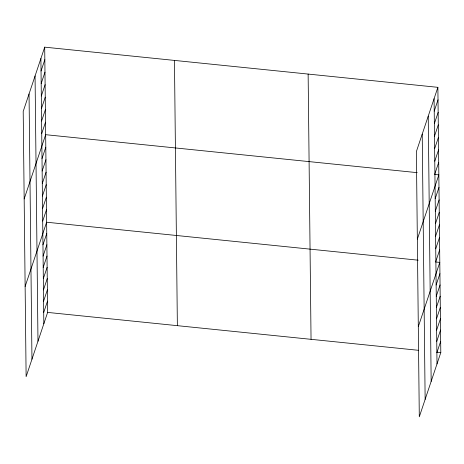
<?xml version="1.0" encoding="UTF-8"?>
<svg xmlns="http://www.w3.org/2000/svg" width="464" height="464" viewBox="0 0 464 464"><rect width="100%" height="100%" fill="white"/><g stroke="black" fill="none" stroke-linecap="round" stroke-linejoin="round"><path stroke-width="0.7" d="M44.701 47.154L23.2 111.418L26.123 376.669L47.624 312.411L44.701 47.154L437.877 87.331L440.8 352.582L419.299 416.846L416.376 151.589L437.877 87.331M41.041 71.015L44.84 59.659M41.18 83.52L44.979 72.164M41.313 96.025L45.112 84.668M41.453 108.53L45.252 97.173M41.592 121.034L45.391 109.678M41.731 133.539L45.524 122.183M24.163 198.952L45.663 134.688L417.217 172.654M42.004 158.549L45.803 147.192M42.143 171.054L45.942 159.697M42.282 183.558L46.075 172.202M42.415 196.057L46.214 184.707M42.555 208.562L46.354 197.212M42.694 221.067L46.493 209.716M25.126 286.479L46.626 222.221L418.18 260.188M42.955 244.847L46.754 233.496M43.077 256.122L46.876 244.772M43.204 267.392L47.003 256.041M43.326 278.667L47.125 267.316M43.454 289.942L47.247 278.591M43.575 301.211L47.374 289.861M43.697 312.487L47.496 301.136M434.217 111.186L438.016 99.835M434.356 123.691L438.155 112.34M434.495 136.196L438.294 124.845M434.635 148.7L438.428 137.35M434.768 161.205L438.567 149.855M434.907 173.71L438.706 162.359M417.345 239.122L438.845 174.864L434.519 174.423M435.18 198.72L438.979 187.369M435.319 211.224L439.118 199.874M435.458 223.729L439.257 212.379M435.597 236.234L439.396 224.883M435.731 248.739L439.53 237.388M435.87 261.244L439.669 249.893M418.308 326.656L439.808 262.398L435.481 261.957M436.131 285.024L439.93 273.673M436.259 296.299L440.058 284.942M436.38 307.568L440.179 296.218M436.508 318.843L440.301 307.493M436.63 330.119L440.429 318.762M436.752 341.388L440.551 330.037M436.879 352.663L440.678 341.313M47.624 312.411L418.453 350.303M437.198 352.217L440.8 352.582M434.084 98.681L437.001 363.938M428.237 116.145L431.16 381.396M422.223 134.131L425.14 399.382M308.131 74.072L311.048 339.329M174.452 60.413L177.37 325.664M40.902 58.51L43.825 323.762M35.061 75.968L37.984 341.22M29.041 93.954L31.964 359.206"/></g></svg>
